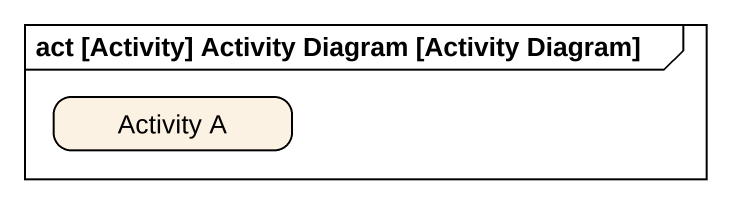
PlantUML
@startuml
mainframe act [Activity] Activity Diagram [Activity Diagram]
hide empty description
state "Activity A" as Activity_A
@enduml
